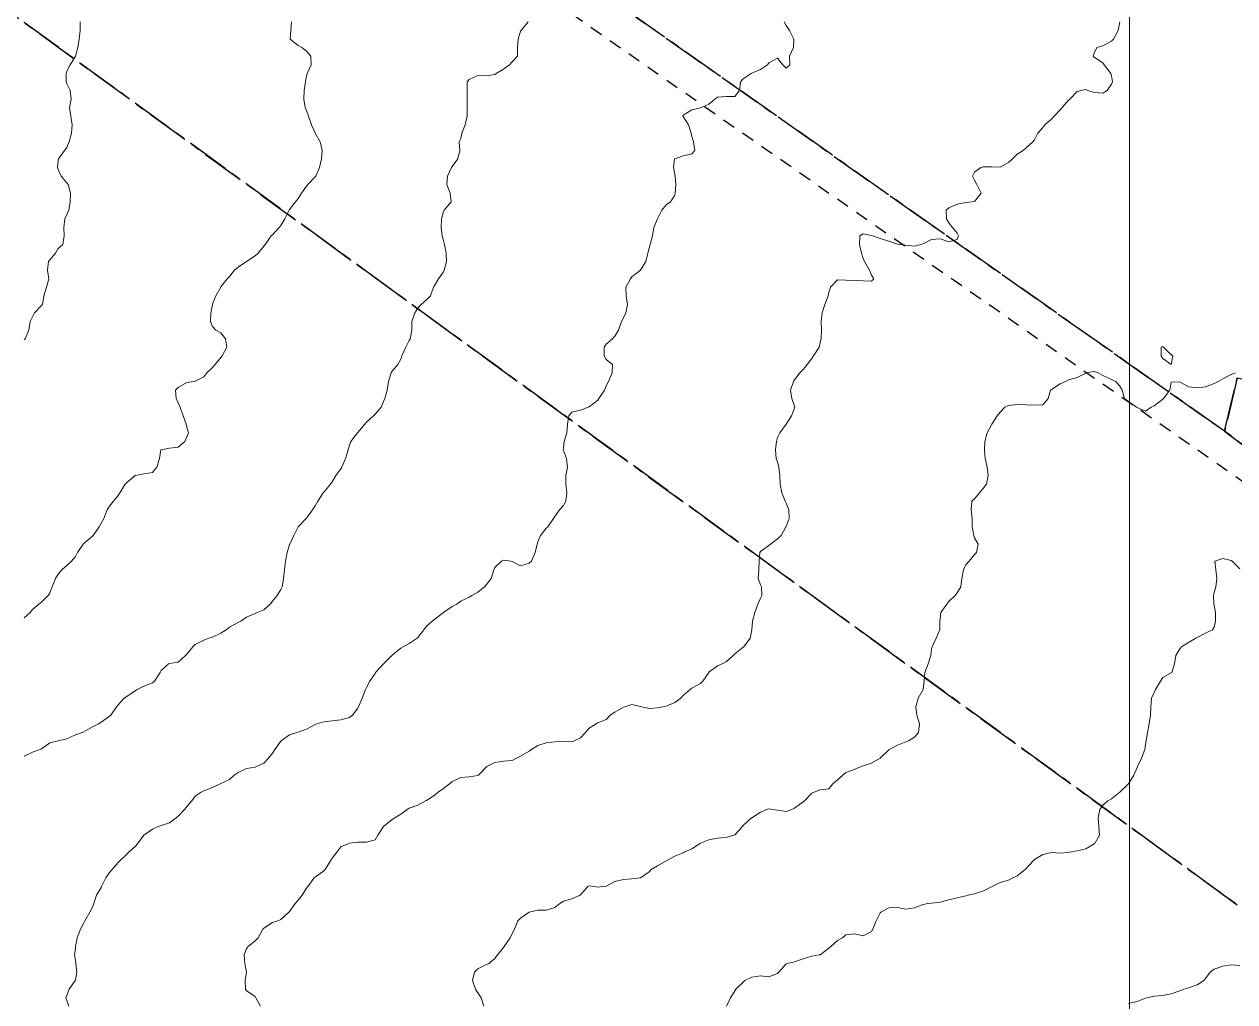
# Model space of a CAD drawing. Header units: centimetres. Extents: x 0 to 642158, y -847 to 649707.
# Drawn here: x 617502.3 to 617573, y 621411 to 621468.1 of the extents above; entities that cross this region are included whole.
import ezdxf

# ---------------------------------------------------------------- set-up
doc = ezdxf.new("R2010")
doc.units = ezdxf.units.CM
doc.header["$MEASUREMENT"] = 0
doc.linetypes.add('CENTERX2', pattern=[4, 2.5, -0.5, 0.5, -0.5])
doc.linetypes.add('JIS_02_0.7', pattern=[1.35, 0.75, -0.6])
for name, color, linetype, lineweight in [('MEV_grille', 254, 'Continuous', 9), ('WAL_parcellaire agricole', 7, 'JIS_02_0.7', 25), ('WAL_topographie 0.5', 253, 'Continuous', 20)]:
    doc.layers.add(name, color=color, linetype=linetype, lineweight=lineweight)
doc.layers.add('SPW_parcellaire cadastral', color=7, linetype='CENTERX2', lineweight=25, true_color=0xff0542)

# ---------------------------------------------------------------- blocks, each defined once
blk = doc.blocks.new('*U112')
at = {"layer": 'MEV_grille', "transparency": 33554687}
blk.add_lwpolyline([(0, 1825.476), (0, -1825.476)], dxfattribs=at)
blk = doc.blocks.new('*U113')
at = {"layer": 'MEV_grille', "color": 0, "linetype": 'ByBlock', "lineweight": -2, "transparency": 16777216}
blk.add_blockref('*U112', (2200, 0), dxfattribs=at)

msp = doc.modelspace()

# ---------------------------------------------------------------- linework, layer by layer
at = {"layer": 'SPW_parcellaire cadastral'}
for points in [[(617671.264, 621373.869), (617653.06, 621358.485), (617454.636, 621502.88), (617429.077, 621521.494), (617439.517, 621537.504), (617531.346, 621473.099), (617536.473, 621469.607), (617572.364, 621444.35), (617578.348, 621439.835), (617601.291, 621423.317), (617615.532, 621413.339), (617638.572, 621396.229), (617671.264, 621373.869)], [(617400.462, 621418.735), (617391.02, 621426.366), (617388.172, 621428.262), (617374.762, 621437.189), (617369.563, 621440.651), (617364.802, 621443.929), (617359.718, 621447.446), (617352.634, 621452.361), (617348.8, 621455.044), (617345.183, 621457.594), (617341.383, 621460.26), (617337.216, 621463.193), (617349.494, 621472.884), (617407.131, 621518.652), (617415.374, 621525.368), (617420.293, 621521.959), (617423.462, 621519.763), (617426.503, 621517.656), (617429.077, 621521.494), (617454.636, 621502.88), (617653.06, 621358.485), (617541.325, 621322.196), (617400.462, 621418.735)], [(617573.094, 621447.454), (617572.364, 621444.35), (617536.473, 621469.607), (617538.206, 621477.642), (617559.879, 621473.369), (617560.593, 621475.959), (617560.677, 621476.483), (617564.729, 621475.735), (617566.434, 621483.017), (617551.728, 621486.034), (617552.411, 621489.351), (617548.327, 621490.183), (617547.662, 621486.833), (617540.471, 621488.314)], [(617604.833, 621440.929), (617603.497, 621434.28), (617595.291, 621436.02), (617578.348, 621439.835), (617572.364, 621444.35), (617573.094, 621447.454), (617596.638, 621442.622), (617604.833, 621440.929)]]:
    msp.add_lwpolyline(points, dxfattribs=at)
at = {"layer": 'WAL_parcellaire agricole'}
msp.add_lwpolyline([(617414.992, 621524.534), (617429.092, 621515.736), (617438.79, 621539.137), (617452.288, 621548.438), (617468.788, 621545.69), (617466.539, 621538.69), (617459.539, 621540.189), (617457.99, 621531.639), (617461.04, 621529.69), (617457.391, 621525.239), (617527.597, 621473.348), (617628.904, 621402.76), (617639.105, 621395.562), (617672.807, 621373.966)], dxfattribs=at)
at = {"layer": 'WAL_topographie 0.5'}
for points in [[(617531.696, 621468.25), (617531.279, 621467.75), (617531.25, 621467.706), (617531.11, 621467.25), (617531.075, 621466.75), (617531.063, 621466.25), (617530.75, 621465.914), (617530.597, 621465.75), (617530.25, 621465.502), (617529.818, 621465.25), (617529.75, 621465.18), (617529.25, 621465.103), (617528.75, 621465.125), (617528.25, 621464.897), (617528.134, 621464.75), (617528.125, 621464.25), (617528.119, 621463.75), (617528.121, 621463.25), (617528.135, 621462.75), (617528.011, 621462.25), (617527.808, 621461.75), (617527.75, 621461.437), (617527.662, 621461.25), (617527.694, 621460.75), (617527.591, 621460.25), (617527.25, 621459.809), (617527.221, 621459.75), (617526.971, 621459.25), (617526.947, 621458.75), (617527.139, 621458.25), (617527.202, 621457.75), (617526.787, 621457.25), (617526.75, 621457.179), (617526.637, 621456.75), (617526.603, 621456.25), (617526.67, 621455.75), (617526.75, 621455.481), (617526.808, 621455.25), (617526.906, 621454.75), (617526.919, 621454.25), (617526.788, 621453.75), (617526.75, 621453.655), (617526.446, 621453.25), (617526.25, 621452.906), (617526.164, 621452.75), (617525.989, 621452.25), (617525.75, 621452.011), (617525.45, 621451.75), (617525.25, 621451.528), (617525.071, 621451.25), (617524.896, 621450.75), (617524.901, 621450.25), (617524.793, 621449.75), (617524.75, 621449.645), (617524.547, 621449.25), (617524.319, 621448.75), (617524.25, 621448.55), (617524.073, 621448.25), (617523.75, 621447.857), (617523.694, 621447.75), (617523.529, 621447.25), (617523.45, 621446.75), (617523.311, 621446.25), (617523.25, 621446.071), (617523.105, 621445.75), (617522.75, 621445.343), (617522.657, 621445.25), (617522.25, 621444.871), (617522.155, 621444.75), (617521.75, 621444.266), (617521.73, 621444.25), (617521.329, 621443.75), (617521.25, 621443.536), (617521.17, 621443.25), (617521.023, 621442.75), (617520.817, 621442.25), (617520.75, 621442.139), (617520.458, 621441.75), (617520.25, 621441.393), (617520.146, 621441.25), (617519.75, 621440.79), (617519.726, 621440.75), (617519.401, 621440.25), (617519.25, 621439.979), (617519.105, 621439.75), (617518.75, 621439.268), (617518.728, 621439.25), (617518.25, 621438.75), (617518.25, 621438.75), (617518.015, 621438.25), (617517.764, 621437.75), (617517.75, 621437.721), (617517.614, 621437.25), (617517.528, 621436.75), (617517.464, 621436.25), (617517.41, 621435.75), (617517.321, 621435.25), (617517.25, 621435.107), (617517.033, 621434.75), (617516.75, 621434.417), (617516.63, 621434.25), (617516.25, 621433.914), (617515.865, 621433.75), (617515.75, 621433.701), (617515.25, 621433.472), (617514.907, 621433.25), (617514.75, 621433.175), (617514.25, 621432.894), (617514.056, 621432.75), (617513.75, 621432.55), (617513.25, 621432.317), (617513.045, 621432.25), (617512.75, 621432.134), (617512.25, 621431.882), (617512.103, 621431.75), (617511.75, 621431.321), (617511.681, 621431.25), (617511.25, 621430.847), (617510.75, 621430.78), (617510.683, 621430.75), (617510.25, 621430.368), (617510.194, 621430.25), (617509.864, 621429.75), (617509.75, 621429.65), (617509.25, 621429.458), (617508.855, 621429.25), (617508.75, 621429.2), (617508.25, 621428.853), (617508.102, 621428.75), (617507.75, 621428.354), (617507.657, 621428.25), (617507.321, 621427.75), (617507.25, 621427.689), (617506.75, 621427.353), (617506.591, 621427.25), (617506.25, 621427.083), (617505.75, 621426.784), (617505.65, 621426.75), (617505.25, 621426.607), (617504.75, 621426.382), (617504.25, 621426.25), (617504.25, 621426.25), (617503.75, 621426.137), (617503.25, 621425.78), (617503.187, 621425.75), (617502.75, 621425.598), (617502.25, 621425.363)], [(617517.87, 621468.25), (617517.828, 621467.75), (617517.8, 621467.25), (617518.25, 621466.875), (617518.475, 621466.75), (617518.75, 621466.538), (617519, 621466.25), (617519.015, 621465.75), (617518.79, 621465.25), (617518.75, 621465.096), (617518.681, 621464.75), (617518.6, 621464.25), (617518.593, 621463.75), (617518.669, 621463.25), (617518.75, 621463.083), (617518.869, 621462.75), (617519.028, 621462.25), (617519.25, 621461.774), (617519.26, 621461.75), (617519.542, 621461.25), (617519.667, 621460.75), (617519.617, 621460.25), (617519.506, 621459.75), (617519.291, 621459.25), (617519.25, 621459.202), (617518.823, 621458.75), (617518.75, 621458.66), (617518.458, 621458.25), (617518.25, 621457.944), (617518.096, 621457.75), (617517.75, 621457.287), (617517.724, 621457.25), (617517.477, 621456.75), (617517.25, 621456.371), (617517.156, 621456.25), (617516.75, 621455.819), (617516.688, 621455.75), (617516.324, 621455.25), (617516.25, 621455.145), (617515.929, 621454.75), (617515.75, 621454.583), (617515.25, 621454.255), (617515.243, 621454.25), (617514.75, 621453.927), (617514.546, 621453.75), (617514.25, 621453.383), (617514.117, 621453.25), (617513.75, 621452.775), (617513.734, 621452.75), (617513.456, 621452.25), (617513.25, 621451.761), (617513.246, 621451.75), (617513.166, 621451.25), (617513.146, 621450.75), (617513.25, 621450.456), (617513.456, 621450.25), (617513.75, 621450.089), (617514.019, 621449.75), (617514.097, 621449.25), (617513.813, 621448.75), (617513.75, 621448.658), (617513.413, 621448.25), (617513.25, 621448.067), (617512.933, 621447.75), (617512.75, 621447.529), (617512.25, 621447.273), (617512.139, 621447.25), (617511.75, 621447.185), (617511.25, 621446.894), (617511.103, 621446.75), (617511.139, 621446.25), (617511.25, 621446.009), (617511.377, 621445.75), (617511.537, 621445.25), (617511.719, 621444.75), (617511.75, 621444.583), (617511.848, 621444.25), (617511.75, 621444.015), (617511.638, 621443.75), (617511.25, 621443.42), (617510.75, 621443.362), (617510.25, 621443.264), (617510.243, 621443.25), (617510.156, 621442.75), (617510.007, 621442.25), (617509.75, 621441.939), (617509.25, 621441.854), (617508.75, 621441.758), (617508.736, 621441.75), (617508.25, 621441.355), (617508.156, 621441.25), (617507.852, 621440.75), (617507.75, 621440.589), (617507.481, 621440.25), (617507.25, 621439.96), (617507.109, 621439.75), (617506.9, 621439.25), (617506.75, 621438.972), (617506.637, 621438.75), (617506.287, 621438.25), (617506.25, 621438.205), (617505.75, 621437.791), (617505.708, 621437.75), (617505.366, 621437.25), (617505.25, 621437.018), (617505.029, 621436.75), (617504.75, 621436.5), (617504.462, 621436.25), (617504.25, 621435.991), (617504.095, 621435.75), (617503.885, 621435.25), (617503.75, 621434.9), (617503.667, 621434.75), (617503.25, 621434.345), (617503.12, 621434.25), (617502.75, 621433.927), (617502.601, 621433.75), (617502.25, 621433.448)], [(617505.537, 621468.25), (617505.53, 621467.75), (617505.469, 621467.25), (617505.388, 621466.75), (617505.25, 621466.25), (617505.25, 621466.25), (617504.95, 621465.75), (617504.75, 621465.382), (617504.703, 621465.25), (617504.713, 621464.75), (617504.75, 621464.639), (617504.95, 621464.25), (617504.993, 621463.75), (617504.903, 621463.25), (617504.98, 621462.75), (617505.065, 621462.25), (617505.028, 621461.75), (617504.88, 621461.25), (617504.75, 621460.917), (617504.61, 621460.75), (617504.268, 621460.25), (617504.25, 621460.15), (617504.206, 621459.75), (617504.25, 621459.632), (617504.417, 621459.25), (617504.75, 621458.844), (617504.836, 621458.75), (617504.959, 621458.25), (617504.952, 621457.75), (617504.856, 621457.25), (617504.75, 621457), (617504.638, 621456.75), (617504.58, 621456.25), (617504.597, 621455.75), (617504.513, 621455.25), (617504.25, 621455.023), (617504.088, 621454.75), (617503.75, 621454.347), (617503.677, 621454.25), (617503.616, 621453.75), (617503.707, 621453.25), (617503.558, 621452.75), (617503.402, 621452.25), (617503.326, 621451.75), (617503.25, 621451.661), (617502.867, 621451.25), (617502.75, 621451.031), (617502.6, 621450.75), (617502.534, 621450.25), (617502.306, 621449.75), (617502.25, 621449.686)], [(617546.632, 621468.25), (617546.75, 621468.052), (617546.947, 621467.75), (617547.207, 621467.25), (617547.186, 621466.75), (617546.946, 621466.25), (617546.981, 621465.75), (617546.75, 621465.55), (617546.563, 621465.75), (617546.25, 621466.135), (617545.75, 621465.861), (617545.676, 621465.75), (617545.25, 621465.476), (617544.75, 621465.269), (617544.713, 621465.25), (617544.25, 621464.921), (617544.091, 621464.75), (617544.029, 621464.25), (617543.75, 621463.898), (617543.25, 621463.901), (617542.75, 621463.86), (617542.583, 621463.75), (617542.25, 621463.453), (617541.809, 621463.25), (617541.75, 621463.228), (617541.25, 621463.121), (617540.75, 621462.813), (617540.729, 621462.75), (617540.75, 621462.726), (617541.058, 621462.25), (617541.206, 621461.75), (617541.25, 621461.554), (617541.338, 621461.25), (617541.424, 621460.75), (617541.25, 621460.553), (617540.75, 621460.435), (617540.25, 621460.261), (617540.233, 621460.25), (617540.176, 621459.75), (617540.25, 621459.35), (617540.269, 621459.25), (617540.319, 621458.75), (617540.284, 621458.25), (617540.25, 621458.135), (617540.012, 621457.75), (617539.75, 621457.56), (617539.493, 621457.25), (617539.25, 621456.75), (617539.25, 621456.75), (617539.038, 621456.25), (617538.954, 621455.75), (617538.817, 621455.25), (617538.75, 621455.028), (617538.684, 621454.75), (617538.566, 621454.25), (617538.25, 621453.75), (617538.25, 621453.75), (617537.75, 621453.357), (617537.659, 621453.25), (617537.4, 621452.75), (617537.421, 621452.25), (617537.5, 621451.75), (617537.387, 621451.25), (617537.25, 621450.975), (617537.15, 621450.75), (617536.957, 621450.25), (617536.75, 621449.896), (617536.615, 621449.75), (617536.25, 621449.433), (617536.119, 621449.25), (617536.134, 621448.75), (617536.25, 621448.533), (617536.611, 621448.25), (617536.602, 621447.75), (617536.375, 621447.25), (617536.25, 621447), (617536.153, 621446.75), (617535.817, 621446.25), (617535.75, 621446.159), (617535.25, 621445.77), (617535.187, 621445.75), (617534.75, 621445.583), (617534.25, 621445.454), (617534.07, 621445.25), (617533.992, 621444.75), (617533.941, 621444.25), (617533.798, 621443.75), (617533.75, 621443.375), (617533.739, 621443.25), (617533.75, 621443.208), (617533.933, 621442.75), (617533.994, 621442.25), (617533.899, 621441.75), (617533.885, 621441.25), (617533.94, 621440.75), (617533.886, 621440.25), (617533.75, 621440), (617533.525, 621439.75), (617533.25, 621439.357), (617533.162, 621439.25), (617532.841, 621438.75), (617532.75, 621438.679), (617532.417, 621438.25), (617532.25, 621437.875), (617532.208, 621437.75), (617532.096, 621437.25), (617531.881, 621436.75), (617531.75, 621436.63), (617531.25, 621436.489), (617530.75, 621436.731), (617530.679, 621436.75), (617530.25, 621436.818), (617530.135, 621436.75), (617529.75, 621436.38), (617529.677, 621436.25), (617529.536, 621435.75), (617529.25, 621435.393), (617529.132, 621435.25), (617528.75, 621434.933), (617528.393, 621434.75), (617528.25, 621434.656), (617527.75, 621434.407), (617527.521, 621434.25), (617527.25, 621434.102), (617526.75, 621433.75), (617526.75, 621433.75), (617526.25, 621433.375), (617526.083, 621433.25), (617525.75, 621432.96), (617525.595, 621432.75), (617525.25, 621432.297), (617525.205, 621432.25), (617524.75, 621431.944), (617524.385, 621431.75), (617524.25, 621431.671), (617523.75, 621431.265), (617523.737, 621431.25), (617523.25, 621430.75), (617523.25, 621430.75), (617522.783, 621430.25), (617522.75, 621430.196), (617522.438, 621429.75), (617522.25, 621429.375), (617522.189, 621429.25), (617521.99, 621428.75), (617521.79, 621428.25), (617521.75, 621428.167), (617521.438, 621427.75), (617521.25, 621427.621), (617520.75, 621427.475), (617520.25, 621427.42), (617519.75, 621427.358), (617519.35, 621427.25), (617519.25, 621427.221), (617518.75, 621426.93), (617518.25, 621426.77), (617518.178, 621426.75), (617517.75, 621426.612), (617517.26, 621426.25), (617517.25, 621426.239), (617516.896, 621425.75), (617516.75, 621425.539), (617516.53, 621425.25), (617516.25, 621424.961), (617515.821, 621424.75), (617515.75, 621424.719), (617515.25, 621424.648), (617514.75, 621424.41), (617514.523, 621424.25), (617514.25, 621424.007), (617513.75, 621423.773), (617513.7, 621423.75), (617513.25, 621423.536), (617512.75, 621423.345), (617512.602, 621423.25), (617512.25, 621423.024), (617512.041, 621422.75), (617511.75, 621422.417), (617511.619, 621422.25), (617511.25, 621421.848), (617511.135, 621421.75), (617510.75, 621421.461), (617510.25, 621421.307), (617510.091, 621421.25), (617509.75, 621421.103), (617509.25, 621420.75), (617509.25, 621420.75), (617508.885, 621420.25), (617508.75, 621420.107), (617508.371, 621419.75), (617508.25, 621419.645), (617507.845, 621419.25), (617507.75, 621419.158), (617507.398, 621418.75), (617507.25, 621418.559), (617507.031, 621418.25), (617506.781, 621417.75), (617506.75, 621417.685), (617506.472, 621417.25), (617506.331, 621416.75), (617506.25, 621416.544), (617506.094, 621416.25), (617505.804, 621415.75), (617505.75, 621415.617), (617505.546, 621415.25), (617505.347, 621414.75), (617505.262, 621414.25), (617505.25, 621414.125), (617505.202, 621413.75), (617505.25, 621413.45), (617505.27, 621413.25), (617505.335, 621412.75), (617505.25, 621412.296), (617505.234, 621412.25), (617504.893, 621411.75), (617504.75, 621411.386), (617504.685, 621411.25), (617504.75, 621411.083), (617504.875, 621410.75)], [(617566.25, 621468.25), (617566.15, 621467.75), (617565.864, 621467.25), (617565.75, 621467.123), (617565.25, 621466.861), (617564.897, 621466.75), (617564.75, 621466.438), (617564.682, 621466.25), (617564.75, 621466.19), (617565.25, 621465.859), (617565.328, 621465.75), (617565.717, 621465.25), (617565.75, 621465.107), (617565.813, 621464.75), (617565.75, 621464.618), (617565.495, 621464.25), (617565.25, 621464.089), (617564.75, 621464.136), (617564.369, 621464.25), (617564.25, 621464.311), (617563.972, 621464.25), (617563.75, 621464.185), (617563.315, 621463.75), (617563.25, 621463.689), (617562.868, 621463.25), (617562.75, 621463.114), (617562.417, 621462.75), (617562.25, 621462.574), (617561.871, 621462.25), (617561.75, 621462.091), (617561.462, 621461.75), (617561.25, 621461.357), (617561.162, 621461.25), (617560.75, 621460.882), (617560.594, 621460.75), (617560.25, 621460.521), (617559.967, 621460.25), (617559.75, 621460.033), (617559.25, 621459.774), (617558.75, 621459.789), (617558.25, 621459.795), (617558.129, 621459.75), (617557.75, 621459.468), (617557.635, 621459.25), (617557.75, 621459), (617557.892, 621458.75), (617558.15, 621458.25), (617557.75, 621457.772), (617557.607, 621457.75), (617557.25, 621457.708), (617556.75, 621457.61), (617556.25, 621457.4), (617556.095, 621457.25), (617556.125, 621456.75), (617556.25, 621456.521), (617556.474, 621456.25), (617556.75, 621455.917), (617556.827, 621455.75), (617556.75, 621455.55), (617556.25, 621455.413), (617555.75, 621455.58), (617555.25, 621455.538), (617554.75, 621455.29), (617554.625, 621455.25), (617554.25, 621455.158), (617553.75, 621455.217), (617553.438, 621455.25), (617553.25, 621455.278), (617552.75, 621455.451), (617552.25, 621455.597), (617551.802, 621455.75), (617551.75, 621455.775), (617551.25, 621455.87), (617551.057, 621455.75), (617551.035, 621455.25), (617551.16, 621454.75), (617551.25, 621454.429), (617551.338, 621454.25), (617551.625, 621453.75), (617551.75, 621453.46), (617551.875, 621453.25), (617551.75, 621453.117), (617551.25, 621453.132), (617550.75, 621453.148), (617550.25, 621453.171), (617549.75, 621453.186), (617549.345, 621452.75), (617549.25, 621452.442), (617549.202, 621452.25), (617549.024, 621451.75), (617548.858, 621451.25), (617548.802, 621450.75), (617548.825, 621450.25), (617548.797, 621449.75), (617548.75, 621449.523), (617548.682, 621449.25), (617548.362, 621448.75), (617548.25, 621448.583), (617547.977, 621448.25), (617547.75, 621447.95), (617547.55, 621447.75), (617547.25, 621447.355), (617547.185, 621447.25), (617547.008, 621446.75), (617547.083, 621446.25), (617547.25, 621445.8), (617547.269, 621445.75), (617547.25, 621445.694), (617547.068, 621445.25), (617546.75, 621444.75), (617546.75, 621444.75), (617546.396, 621444.25), (617546.25, 621443.981), (617546.185, 621443.75), (617546.14, 621443.25), (617546.183, 621442.75), (617546.25, 621442.542), (617546.33, 621442.25), (617546.389, 621441.75), (617546.411, 621441.25), (617546.505, 621440.75), (617546.701, 621440.25), (617546.75, 621440.15), (617546.91, 621439.75), (617546.935, 621439.25), (617546.75, 621438.778), (617546.737, 621438.75), (617546.466, 621438.25), (617546.25, 621438.05), (617545.85, 621437.75), (617545.75, 621437.659), (617545.25, 621437.319), (617545.214, 621437.25), (617545.182, 621436.75), (617545.167, 621436.25), (617545.121, 621435.75), (617545.25, 621435.375), (617545.308, 621435.25), (617545.331, 621434.75), (617545.25, 621434.6), (617545.098, 621434.25), (617544.927, 621433.75), (617544.799, 621433.25), (617544.75, 621432.75), (617544.75, 621432.75), (617544.646, 621432.25), (617544.282, 621431.75), (617544.25, 621431.721), (617543.75, 621431.336), (617543.669, 621431.25), (617543.25, 621430.868), (617543.028, 621430.75), (617542.75, 621430.648), (617542.25, 621430.263), (617542.237, 621430.25), (617541.882, 621429.75), (617541.75, 621429.603), (617541.25, 621429.326), (617541.154, 621429.25), (617540.75, 621428.9), (617540.614, 621428.75), (617540.25, 621428.505), (617539.75, 621428.289), (617539.55, 621428.25), (617539.25, 621428.187), (617538.75, 621428.141), (617538.333, 621428.25), (617538.25, 621428.271), (617537.75, 621428.375), (617537.333, 621428.25), (617537.25, 621428.224), (617536.75, 621427.926), (617536.477, 621427.75), (617536.25, 621427.5), (617535.75, 621427.313), (617535.667, 621427.25), (617535.25, 621426.994), (617535.039, 621426.75), (617534.75, 621426.433), (617534.375, 621426.25), (617534.25, 621426.196), (617533.75, 621426.225), (617533.25, 621426.2), (617532.75, 621426.141), (617532.25, 621425.981), (617531.893, 621425.75), (617531.75, 621425.661), (617531.25, 621425.366), (617531, 621425.25), (617530.75, 621425.118), (617530.25, 621425.06), (617529.75, 621424.994), (617529.274, 621424.75), (617529.25, 621424.73), (617528.788, 621424.25), (617528.75, 621424.23), (617528.25, 621424.152), (617527.75, 621424.11), (617527.25, 621423.875), (617527.097, 621423.75), (617526.75, 621423.478), (617526.441, 621423.25), (617526.25, 621423.106), (617525.75, 621422.779), (617525.698, 621422.75), (617525.25, 621422.505), (617524.75, 621422.321), (617524.632, 621422.25), (617524.25, 621421.973), (617523.911, 621421.75), (617523.75, 621421.657), (617523.25, 621421.261), (617523.241, 621421.25), (617522.92, 621420.75), (617522.75, 621420.467), (617522.25, 621420.335), (617521.75, 621420.341), (617521.25, 621420.277), (617521.156, 621420.25), (617520.75, 621420.064), (617520.511, 621419.75), (617520.25, 621419.397), (617520.156, 621419.25), (617519.828, 621418.75), (617519.75, 621418.664), (617519.25, 621418.3), (617519.194, 621418.25), (617518.831, 621417.75), (617518.75, 621417.65), (617518.5, 621417.25), (617518.25, 621416.947), (617518.091, 621416.75), (617517.75, 621416.283), (617517.715, 621416.25), (617517.25, 621415.815), (617517.068, 621415.75), (617516.75, 621415.644), (617516.25, 621415.319), (617516.187, 621415.25), (617515.917, 621414.75), (617515.75, 621414.568), (617515.338, 621414.25), (617515.25, 621414.135), (617515.107, 621413.75), (617515.144, 621413.25), (617515.232, 621412.75), (617515.172, 621412.25), (617515.191, 621411.75), (617515.25, 621411.663), (617515.75, 621411.313), (617515.786, 621411.25), (617516.061, 621410.75)], [(617569.25, 621448.25), (617569.344, 621448.75), (617569.25, 621448.808), (617568.79, 621449.25), (617568.75, 621449.287), (617568.65, 621449.25), (617568.664, 621448.75), (617568.75, 621448.583), (617569.25, 621448.25)], [(617572.989, 621447.75), (617572.75, 621447.663), (617572.25, 621447.399), (617571.983, 621447.25), (617571.75, 621447.123), (617571.25, 621446.946), (617570.75, 621446.87), (617570.25, 621446.934), (617569.75, 621447.227), (617569.25, 621447.217), (617569.166, 621446.75), (617568.788, 621446.25), (617568.75, 621446.216), (617568.25, 621445.827), (617568.073, 621445.75), (617567.75, 621445.517), (617567.25, 621445.731), (617567.226, 621445.75), (617566.75, 621446.089), (617566.506, 621446.25), (617566.382, 621446.75), (617566.25, 621446.983), (617566.007, 621447.25), (617565.75, 621447.36), (617565.25, 621447.602), (617564.979, 621447.75), (617564.75, 621447.835), (617564.279, 621447.75), (617564.25, 621447.742), (617563.75, 621447.482), (617563.25, 621447.336), (617563.078, 621447.25), (617562.75, 621447.108), (617562.25, 621446.784), (617562.203, 621446.75), (617562.06, 621446.25), (617561.75, 621445.879), (617561.25, 621445.871), (617560.75, 621445.89), (617560.25, 621445.9), (617559.75, 621445.837), (617559.536, 621445.75), (617559.25, 621445.464), (617559.089, 621445.25), (617558.767, 621444.75), (617558.75, 621444.721), (617558.5, 621444.25), (617558.35, 621443.75), (617558.331, 621443.25), (617558.375, 621442.75), (617558.493, 621442.25), (617558.558, 621441.75), (617558.458, 621441.25), (617558.25, 621440.972), (617558.05, 621440.75), (617557.75, 621440.39), (617557.598, 621440.25), (617557.554, 621439.75), (617557.612, 621439.25), (617557.614, 621438.75), (617557.712, 621438.25), (617557.75, 621438.107), (617557.977, 621437.75), (617557.865, 621437.25), (617557.75, 621437.135), (617557.438, 621436.75), (617557.25, 621436.536), (617557.117, 621436.25), (617557.019, 621435.75), (617556.964, 621435.25), (617556.75, 621434.904), (617556.636, 621434.75), (617556.25, 621434.395), (617556.133, 621434.25), (617555.787, 621433.75), (617555.75, 621433.375), (617555.738, 621433.25), (617555.735, 621432.75), (617555.518, 621432.25), (617555.274, 621431.75), (617555.25, 621431.625), (617555.205, 621431.25), (617555.05, 621430.75), (617554.859, 621430.25), (617554.826, 621429.75), (617554.75, 621429.25), (617554.75, 621429.25), (617554.462, 621428.75), (617554.321, 621428.25), (617554.394, 621427.75), (617554.541, 621427.25), (617554.487, 621426.75), (617554.25, 621426.477), (617553.893, 621426.25), (617553.75, 621426.19), (617553.25, 621426.005), (617552.788, 621425.75), (617552.75, 621425.723), (617552.25, 621425.25), (617552.25, 621425.25), (617551.75, 621424.961), (617551.25, 621424.795), (617551.139, 621424.75), (617550.75, 621424.579), (617550.25, 621424.405), (617550.064, 621424.25), (617549.75, 621423.975), (617549.477, 621423.75), (617549.25, 621423.45), (617548.75, 621423.402), (617548.4, 621423.25), (617548.25, 621423.194), (617547.836, 621422.75), (617547.75, 621422.697), (617547.25, 621422.319), (617547.096, 621422.25), (617546.75, 621422.13), (617546.25, 621422.212), (617545.978, 621422.25), (617545.75, 621422.284), (617545.625, 621422.25), (617545.25, 621422.09), (617544.75, 621421.76), (617544.738, 621421.75), (617544.25, 621421.306), (617544.205, 621421.25), (617543.75, 621420.769), (617543.7, 621420.75), (617543.25, 621420.609), (617542.75, 621420.563), (617542.25, 621420.477), (617541.75, 621420.283), (617541.702, 621420.25), (617541.25, 621419.944), (617540.806, 621419.75), (617540.75, 621419.723), (617540.25, 621419.521), (617539.75, 621419.25), (617539.75, 621419.25), (617539.25, 621418.947), (617538.879, 621418.75), (617538.75, 621418.609), (617538.25, 621418.25), (617538.25, 621418.25), (617537.75, 621418.204), (617537.25, 621418.163), (617536.75, 621418.034), (617536.25, 621417.772), (617536.05, 621417.75), (617535.75, 621417.714), (617535.536, 621417.75), (617535.25, 621417.786), (617535.183, 621417.75), (617534.75, 621417.269), (617534.729, 621417.25), (617534.25, 621417.033), (617533.75, 621416.885), (617533.54, 621416.75), (617533.25, 621416.531), (617532.75, 621416.366), (617532.25, 621416.365), (617531.75, 621416.25), (617531.75, 621416.25), (617531.25, 621415.889), (617531.094, 621415.75), (617530.896, 621415.25), (617530.75, 621415), (617530.637, 621414.75), (617530.283, 621414.25), (617530.25, 621414.179), (617529.897, 621413.75), (617529.75, 621413.542), (617529.4, 621413.25), (617529.25, 621413.185), (617528.75, 621412.93), (617528.554, 621412.75), (617528.43, 621412.25), (617528.621, 621411.75), (617528.75, 621411.54), (617528.954, 621411.25), (617529.097, 621410.75)], [(617573.25, 621436.307), (617572.807, 621436.75), (617572.75, 621436.783), (617572.25, 621436.914), (617571.798, 621436.75), (617571.855, 621436.25), (617571.917, 621435.75), (617571.843, 621435.25), (617571.75, 621434.917), (617571.708, 621434.75), (617571.739, 621434.25), (617571.75, 621434.188), (617571.831, 621433.75), (617571.826, 621433.25), (617571.75, 621432.9), (617571.662, 621432.75), (617571.25, 621432.55), (617570.75, 621432.288), (617570.69, 621432.25), (617570.25, 621432.006), (617569.854, 621431.75), (617569.75, 621431.625), (617569.507, 621431.25), (617569.444, 621430.75), (617569.274, 621430.25), (617569.25, 621430.232), (617568.75, 621429.958), (617568.618, 621429.75), (617568.328, 621429.25), (617568.25, 621429.083), (617568.083, 621428.75), (617568.046, 621428.25), (617568.029, 621427.75), (617567.964, 621427.25), (617567.867, 621426.75), (617567.781, 621426.25), (617567.75, 621426.036), (617567.694, 621425.75), (617567.5, 621425.25), (617567.274, 621424.75), (617567.25, 621424.7), (617567.054, 621424.25), (617566.75, 621423.75), (617566.75, 621423.75), (617566.25, 621423.25), (617566.25, 621423.25), (617565.75, 621422.875), (617565.546, 621422.75), (617565.25, 621422.5), (617565.076, 621422.25), (617564.978, 621421.75), (617565.024, 621421.25), (617565.056, 621420.75), (617564.768, 621420.25), (617564.75, 621420.236), (617564.25, 621419.955), (617563.75, 621419.83), (617563.306, 621419.75), (617563.25, 621419.736), (617562.75, 621419.694), (617562.25, 621419.732), (617561.75, 621419.611), (617561.25, 621419.331), (617561.173, 621419.25), (617560.75, 621418.779), (617560.723, 621418.75), (617560.25, 621418.37), (617560, 621418.25), (617559.75, 621418.122), (617559.25, 621417.974), (617558.778, 621417.75), (617558.75, 621417.734), (617558.25, 621417.47), (617557.75, 621417.326), (617557.393, 621417.25), (617557.25, 621417.21), (617556.75, 621417.094), (617556.25, 621416.976), (617555.75, 621416.841), (617555.25, 621416.783), (617555.036, 621416.75), (617554.75, 621416.705), (617554.25, 621416.495), (617553.75, 621416.433), (617553.25, 621416.531), (617552.75, 621416.5), (617552.287, 621416.25), (617552.25, 621416.218), (617552.004, 621415.75), (617551.809, 621415.25), (617551.75, 621415.119), (617551.25, 621414.87), (617550.75, 621414.974), (617550.25, 621414.917), (617550.039, 621414.75), (617549.75, 621414.601), (617549.368, 621414.25), (617549.25, 621414.15), (617548.75, 621413.761), (617548.679, 621413.75), (617548.25, 621413.673), (617547.75, 621413.514), (617547.25, 621413.348), (617546.806, 621413.25), (617546.75, 621413.23), (617546.336, 621412.75), (617546.25, 621412.667), (617545.75, 621412.463), (617545.25, 621412.523), (617544.75, 621412.456), (617544.344, 621412.25), (617544.25, 621412.162), (617543.813, 621411.75), (617543.75, 621411.659), (617543.507, 621411.25), (617543.278, 621410.75)], [(617573.25, 621413.125), (617572.75, 621413.167), (617572.25, 621413.095), (617571.75, 621412.921), (617571.526, 621412.75), (617571.25, 621412.369), (617571.15, 621412.25), (617570.75, 621412.006), (617570.25, 621411.835), (617569.981, 621411.75), (617569.75, 621411.656), (617569.25, 621411.477), (617568.75, 621411.386), (617568.25, 621411.347), (617567.822, 621411.25), (617567.75, 621411.217), (617567.25, 621411.021), (617566.75, 621410.921)]]:
    msp.add_lwpolyline(points, dxfattribs=at)

# ---------------------------------------------------------------- block references
at = {"layer": 'MEV_grille', "transparency": 33554687}
msp.add_blockref('*U113', (615366.814, 620593.644), dxfattribs=at)

doc.saveas('drawing.dxf')
